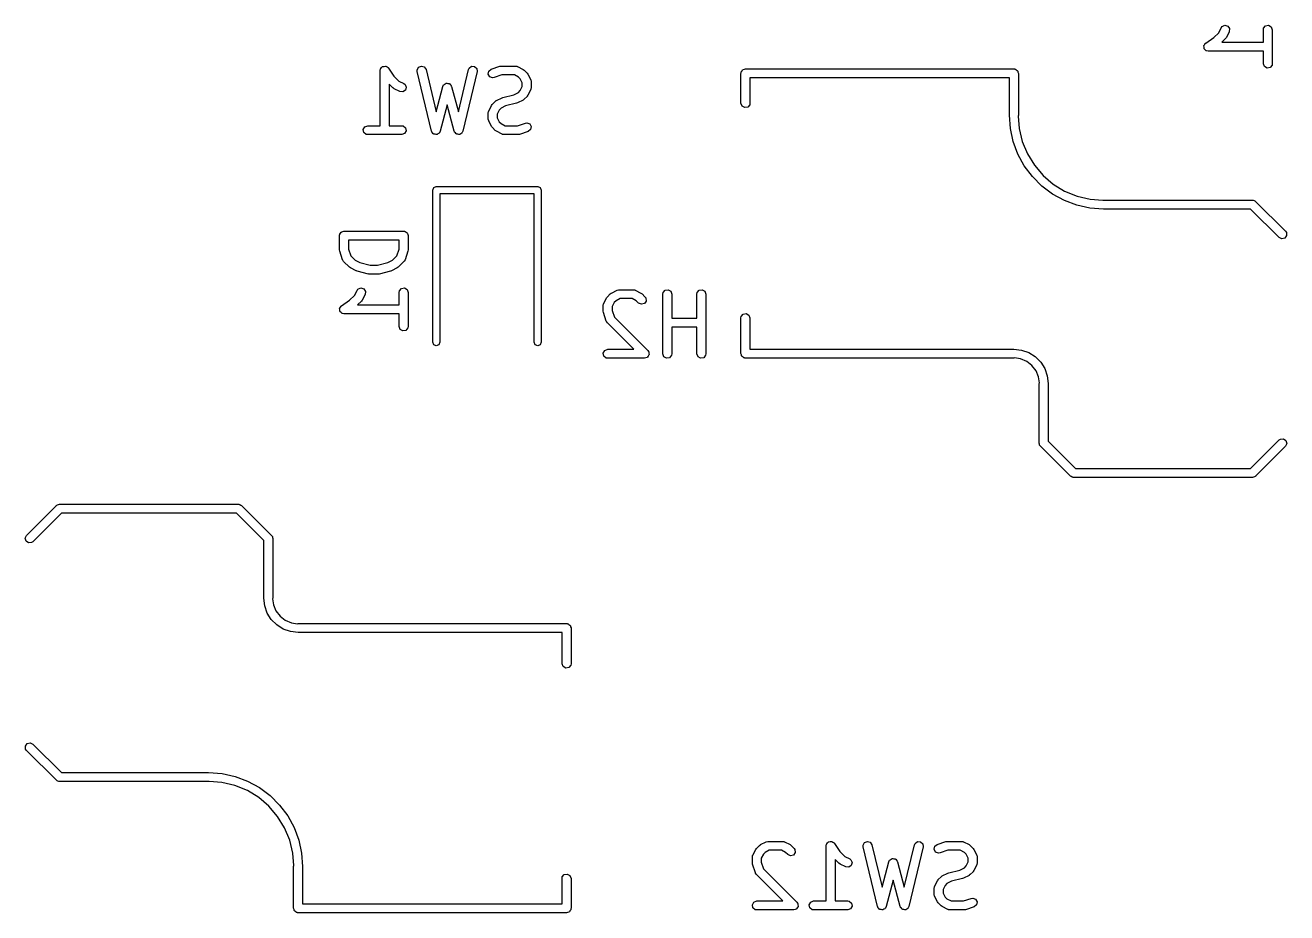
# Model space of a CAD drawing. Extents: x 3.18 to 5.53, y -3.25 to -0.52.
# Drawn here: x 3.181 to 4.014, y -1.533 to -0.948 of the extents above; entities that cross this region are included whole.
import ezdxf

# ---------------------------------------------------------------- set-up
doc = ezdxf.new("R2010")
doc.units = 0
doc.header["$MEASUREMENT"] = 0
doc.layers.add('BLACK', color=7, linetype='CONTINUOUS')

msp = doc.modelspace()

# ---------------------------------------------------------------- linework, layer by layer
at = {"layer": 'BLACK', "linetype": 'CONTINUOUS'}
for p, q in [((3.96885, -0.952507), (3.97051, -0.949186)), ((3.97051, -0.949186), (3.97112, -0.948362)), ((3.97112, -0.948362), (3.97298, -0.947559)), ((3.97298, -0.947559), (3.97491, -0.948135)), ((3.97491, -0.948135), (3.97603, -0.94982)), ((3.9985, -0.949496), (3.9998, -0.947949)), ((3.9998, -0.947949), (4.00179, -0.947598)), ((4.00179, -0.947598), (4.00354, -0.948608)), ((4.00354, -0.948608), (4.00423, -0.950506)), ((3.96027, -0.959298), (3.96565, -0.955711)), ((3.96565, -0.955711), (3.96885, -0.952507)), ((3.97337, -0.956344), (3.97091, -0.958802)), ((3.97339, -0.956285), (3.97337, -0.956344)), ((3.97392, -0.955576), (3.97339, -0.956285)), ((3.97579, -0.951827), (3.97392, -0.955576)), ((3.97603, -0.94982), (3.97579, -0.951827)), ((3.99832, -0.950506), (3.9985, -0.949496)), ((3.99832, -0.958802), (3.99832, -0.950506)), ((4.00423, -0.950506), (4.00423, -0.973003)), ((3.959, -0.961242), (3.95908, -0.961095)), ((3.95915, -0.962086), (3.959, -0.961242)), ((3.95907, -0.960926), (3.95958, -0.960235)), ((3.95908, -0.961095), (3.95907, -0.960926)), ((3.9592, -0.962941), (3.95915, -0.962086)), ((3.95932, -0.963064), (3.9592, -0.962941)), ((3.95935, -0.963231), (3.95932, -0.963064)), ((3.96, -0.963782), (3.95935, -0.963231)), ((3.95958, -0.960235), (3.96001, -0.959493)), ((3.9606, -0.964402), (3.96, -0.963782)), ((3.96001, -0.959493), (3.96017, -0.959435)), ((3.96017, -0.959435), (3.96027, -0.959298)), ((3.96076, -0.96442), (3.9606, -0.964402)), ((3.96089, -0.964529), (3.96076, -0.96442)), ((3.9619, -0.964708), (3.96089, -0.964529)), ((3.99832, -0.964708), (3.9619, -0.964708)), ((3.97091, -0.958802), (3.99832, -0.958802)), ((3.99832, -0.973003), (3.99832, -0.964708)), ((3.99901, -0.974901), (3.99832, -0.973003)), ((4.00405, -0.974013), (4.00275, -0.975561)), ((4.00423, -0.973003), (4.00405, -0.974013)), ((3.41545, -0.977455), (3.41562, -0.976446)), ((3.41545, -1.01387), (3.41545, -0.977455)), ((3.41562, -0.976446), (3.41573, -0.976316)), ((3.41573, -0.976316), (3.41575, -0.976147)), ((3.41575, -0.976147), (3.41637, -0.975555)), ((3.41637, -0.975555), (3.41692, -0.974898)), ((3.41692, -0.974898), (3.41709, -0.974869)), ((3.41709, -0.974869), (3.41721, -0.974752)), ((3.41721, -0.974752), (3.41807, -0.974696)), ((3.41807, -0.974696), (3.41891, -0.974548)), ((3.41891, -0.974548), (3.41906, -0.974632)), ((3.41906, -0.974632), (3.41923, -0.974622)), ((3.41923, -0.974622), (3.41992, -0.975129)), ((3.41992, -0.975129), (3.42066, -0.975557)), ((3.42066, -0.975557), (3.42072, -0.975717)), ((3.42072, -0.975717), (3.42086, -0.975818)), ((3.42086, -0.975818), (3.42444, -0.981199)), ((3.42444, -0.981199), (3.42765, -0.984403)), ((3.43984, -0.977116), (3.44074, -0.97531)), ((3.4399, -0.978139), (3.43984, -0.977116)), ((3.44927, -1.01751), (3.4399, -0.978139)), ((3.44074, -0.97531), (3.4426, -0.974508)), ((3.4426, -0.974508), (3.44453, -0.975085)), ((3.44453, -0.975085), (3.44564, -0.976772)), ((3.44564, -0.976772), (3.45231, -1.00476)), ((3.46698, -1.00476), (3.47364, -0.976772)), ((3.47939, -0.978139), (3.47002, -1.01751)), ((3.47364, -0.976772), (3.47405, -0.97583)), ((3.47405, -0.97583), (3.47567, -0.974626)), ((3.47567, -0.974626), (3.47769, -0.974745)), ((3.47769, -0.974745), (3.47916, -0.976133)), ((3.47916, -0.976133), (3.47939, -0.978139)), ((3.48672, -0.979763), (3.48712, -0.977785)), ((3.48768, -0.98154), (3.48672, -0.979763)), ((3.48712, -0.977785), (3.48871, -0.976529)), ((3.48956, -0.982282), (3.48768, -0.98154)), ((3.48871, -0.976529), (3.49433, -0.974654)), ((3.49057, -0.982131), (3.48956, -0.982282)), ((3.49574, -0.980408), (3.49057, -0.982131)), ((3.49433, -0.974654), (3.4952, -0.974525)), ((3.4952, -0.974525), (3.49526, -0.974503)), ((3.49526, -0.974503), (3.50464, -0.974503)), ((3.50394, -0.980408), (3.49574, -0.980408)), ((3.50664, -0.981757), (3.50394, -0.980408)), ((3.50464, -0.974503), (3.50565, -0.974681)), ((3.50565, -0.974681), (3.50578, -0.974794)), ((3.50578, -0.974794), (3.50596, -0.974814)), ((3.50596, -0.974814), (3.50971, -0.976689)), ((3.50784, -0.982954), (3.50664, -0.981757)), ((3.50971, -0.976689), (3.51042, -0.977215)), ((3.51042, -0.977215), (3.51048, -0.977242)), ((3.51048, -0.977242), (3.51235, -0.979117)), ((3.51235, -0.979117), (3.51286, -0.97984)), ((3.51286, -0.97984), (3.5129, -0.979885)), ((3.5129, -0.979885), (3.51478, -0.983634)), ((3.65354, -0.97933), (3.65361, -0.978947)), ((3.65354, -0.999015), (3.65354, -0.97933)), ((3.65359, -0.978818), (3.65365, -0.978704)), ((3.65361, -0.978947), (3.65359, -0.978818)), ((3.65365, -0.978704), (3.65372, -0.97832)), ((3.65372, -0.97832), (3.65421, -0.977733)), ((3.65421, -0.977733), (3.6546, -0.977068)), ((3.6546, -0.977068), (3.65485, -0.976977)), ((3.65485, -0.976977), (3.65502, -0.976773)), ((3.65502, -0.976773), (3.65577, -0.97664)), ((3.65577, -0.97664), (3.65649, -0.976378)), ((3.65649, -0.976378), (3.83366, -0.976378)), ((3.83071, -0.982283), (3.65945, -0.982283)), ((3.65945, -0.982283), (3.65945, -0.999015)), ((3.83071, -1.00689), (3.83071, -0.982283)), ((3.83366, -0.976378), (3.83404, -0.976445)), ((3.83404, -0.976445), (3.83417, -0.976422)), ((3.83417, -0.976422), (3.83429, -0.976488)), ((3.83429, -0.976488), (3.83467, -0.976556)), ((3.83467, -0.976556), (3.83526, -0.977049)), ((3.83526, -0.977049), (3.83592, -0.977432)), ((3.83592, -0.977432), (3.83601, -0.977683)), ((3.83601, -0.977683), (3.83622, -0.977854)), ((3.83622, -0.977854), (3.83635, -0.978609)), ((3.83635, -0.978609), (3.83661, -0.97933)), ((3.83661, -0.97933), (3.83661, -1.00689)), ((4.00076, -0.975911), (3.99901, -0.974901)), ((4.00275, -0.975561), (4.00076, -0.975911)), ((3.42381, -0.988917), (3.42135, -0.986459)), ((3.42135, -0.986459), (3.42135, -1.01387)), ((3.42387, -0.988944), (3.42381, -0.988917)), ((3.42458, -0.98947), (3.42387, -0.988944)), ((3.42833, -0.991345), (3.42458, -0.98947)), ((3.42765, -0.984403), (3.43097, -0.986063)), ((3.43202, -0.990463), (3.43033, -0.991576)), ((3.43097, -0.986063), (3.43179, -0.986674)), ((3.43179, -0.986674), (3.4326, -0.988527)), ((3.4326, -0.988527), (3.43202, -0.990463)), ((3.45231, -1.00476), (3.45679, -0.987943)), ((3.45679, -0.987943), (3.45722, -0.987013)), ((3.45722, -0.987013), (3.45744, -0.986858)), ((3.45744, -0.986858), (3.45756, -0.986614)), ((3.45756, -0.986614), (3.45825, -0.986292)), ((3.45825, -0.986292), (3.45888, -0.985853)), ((3.45888, -0.985853), (3.45915, -0.985876)), ((3.45915, -0.985876), (3.45939, -0.985762)), ((3.45939, -0.985762), (3.46013, -0.985961)), ((3.46013, -0.985961), (3.46089, -0.986026)), ((3.46089, -0.986026), (3.46108, -0.986217)), ((3.46108, -0.986217), (3.46134, -0.986287)), ((3.46134, -0.986287), (3.46178, -0.986913)), ((3.46178, -0.986913), (3.46232, -0.987453)), ((3.46232, -0.987453), (3.46234, -0.987722)), ((3.46234, -0.987722), (3.4625, -0.987943)), ((3.4625, -0.987943), (3.46698, -1.00476)), ((3.50664, -0.991902), (3.50784, -0.990705)), ((3.50918, -0.985652), (3.50784, -0.982954)), ((3.50784, -0.990705), (3.50918, -0.988007)), ((3.50918, -0.988007), (3.50918, -0.985652)), ((3.51478, -0.990025), (3.5129, -0.993774)), ((3.51478, -0.983634), (3.51507, -0.984617)), ((3.5148, -0.989849), (3.51478, -0.990025)), ((3.51491, -0.989714), (3.5148, -0.989849)), ((3.51509, -0.988704), (3.51491, -0.989714)), ((3.51507, -0.984617), (3.51503, -0.984789)), ((3.51503, -0.984789), (3.51509, -0.984955)), ((3.51509, -0.984955), (3.51509, -0.988704)), ((3.43033, -0.991576), (3.42833, -0.991345)), ((3.48943, -0.99974), (3.4913, -0.997865)), ((3.4913, -0.997865), (3.49203, -0.997358)), ((3.49203, -0.997358), (3.49207, -0.997312)), ((3.49207, -0.997312), (3.49582, -0.995437)), ((3.49582, -0.995437), (3.49631, -0.995292)), ((3.49631, -0.995292), (3.49642, -0.995213)), ((3.49642, -0.995213), (3.50361, -0.993417)), ((3.50535, -0.999068), (3.49817, -1.00086)), ((3.50361, -0.993417), (3.50664, -0.991902)), ((3.50547, -0.998989), (3.50535, -0.999068)), ((3.50596, -0.998844), (3.50547, -0.998989)), ((3.50971, -0.996969), (3.50596, -0.998844)), ((3.50975, -0.996923), (3.50971, -0.996969)), ((3.51048, -0.996416), (3.50975, -0.996923)), ((3.51235, -0.994542), (3.51048, -0.996416)), ((3.51238, -0.994483), (3.51235, -0.994542)), ((3.5129, -0.993774), (3.51238, -0.994483)), ((3.65423, -1.00091), (3.65354, -0.999015)), ((3.65945, -0.999015), (3.65927, -1.00003)), ((3.45964, -1.00016), (3.455, -1.01759)), ((3.46429, -1.01759), (3.45964, -1.00016)), ((3.48669, -1.00558), (3.48687, -1.00457)), ((3.48669, -1.00933), (3.48669, -1.00558)), ((3.48687, -1.00457), (3.48698, -1.00443)), ((3.48698, -1.00443), (3.487, -1.00426)), ((3.487, -1.00426), (3.48887, -1.00051)), ((3.48887, -1.00051), (3.4894, -0.999798)), ((3.4894, -0.999798), (3.48943, -0.99974)), ((3.49394, -1.00358), (3.49259, -1.00627)), ((3.49259, -1.00627), (3.49259, -1.00863)), ((3.49514, -1.00238), (3.49394, -1.00358)), ((3.49817, -1.00086), (3.49514, -1.00238)), ((3.65598, -1.00192), (3.65423, -1.00091)), ((3.65797, -1.00157), (3.65598, -1.00192)), ((3.65927, -1.00003), (3.65797, -1.00157)), ((3.83071, -1.0069), (3.83071, -1.00689)), ((3.83071, -1.00689), (3.83071, -1.00689)), ((3.83134, -1.01571), (3.83071, -1.0069)), ((3.83661, -1.00689), (3.83649, -1.00756)), ((3.40424, -1.01631), (3.40525, -1.01456)), ((3.40525, -1.01456), (3.40715, -1.01387)), ((3.40715, -1.01387), (3.41545, -1.01387)), ((3.42135, -1.01387), (3.42965, -1.01387)), ((3.42965, -1.01387), (3.43066, -1.01405)), ((3.43066, -1.01405), (3.43221, -1.01535)), ((3.43221, -1.01535), (3.43256, -1.01734)), ((3.48675, -1.00949), (3.48669, -1.00933)), ((3.48671, -1.00966), (3.48675, -1.00949)), ((3.487, -1.01065), (3.48671, -1.00966)), ((3.48887, -1.0144), (3.487, -1.01065)), ((3.48892, -1.01444), (3.48887, -1.0144)), ((3.48943, -1.01516), (3.48892, -1.01444)), ((3.4913, -1.01704), (3.48943, -1.01516)), ((3.49259, -1.00863), (3.49394, -1.01133)), ((3.49394, -1.01133), (3.49514, -1.01252)), ((3.49514, -1.01252), (3.49784, -1.01387)), ((3.49784, -1.01387), (3.50603, -1.01387)), ((3.50603, -1.01387), (3.5112, -1.01215)), ((3.5112, -1.01215), (3.51222, -1.012)), ((3.51222, -1.012), (3.5141, -1.01274)), ((3.5141, -1.01274), (3.51506, -1.01452)), ((3.51506, -1.01452), (3.51465, -1.0165)), ((3.83322, -1.02436), (3.83134, -1.01571)), ((3.83649, -1.00756), (3.83713, -1.01569)), ((3.83713, -1.01569), (3.8392, -1.02428)), ((3.40459, -1.0183), (3.40424, -1.01631)), ((3.40614, -1.0196), (3.40459, -1.0183)), ((3.40715, -1.01978), (3.40614, -1.0196)), ((3.42965, -1.01978), (3.40715, -1.01978)), ((3.43155, -1.01909), (3.42965, -1.01978)), ((3.43256, -1.01734), (3.43155, -1.01909)), ((3.44944, -1.01777), (3.44927, -1.01751)), ((3.44947, -1.01808), (3.44944, -1.01777)), ((3.44998, -1.01859), (3.44947, -1.01808)), ((3.45038, -1.0192), (3.44998, -1.01859)), ((3.45068, -1.01928), (3.45038, -1.0192)), ((3.4509, -1.0195), (3.45068, -1.01928)), ((3.45162, -1.01957), (3.4509, -1.0195)), ((3.45232, -1.01977), (3.45162, -1.01957)), ((3.4526, -1.01965), (3.45232, -1.01977)), ((3.45291, -1.01968), (3.4526, -1.01965)), ((3.45351, -1.01926), (3.45291, -1.01968)), ((3.45417, -1.01897), (3.45351, -1.01926)), ((3.45431, -1.01869), (3.45417, -1.01897)), ((3.45457, -1.01852), (3.45431, -1.01869)), ((3.455, -1.01759), (3.45457, -1.01852)), ((3.46447, -1.01784), (3.46429, -1.01759)), ((3.4645, -1.01815), (3.46447, -1.01784)), ((3.46503, -1.01865), (3.4645, -1.01815)), ((3.46545, -1.01924), (3.46503, -1.01865)), ((3.46575, -1.01932), (3.46545, -1.01924)), ((3.46597, -1.01954), (3.46575, -1.01932)), ((3.4667, -1.01958), (3.46597, -1.01954)), ((3.4674, -1.01977), (3.4667, -1.01958)), ((3.46768, -1.01964), (3.4674, -1.01977)), ((3.46799, -1.01966), (3.46768, -1.01964)), ((3.46857, -1.01922), (3.46799, -1.01966)), ((3.46923, -1.01892), (3.46857, -1.01922)), ((3.46936, -1.01864), (3.46923, -1.01892)), ((3.46961, -1.01845), (3.46936, -1.01864)), ((3.47002, -1.01751), (3.46961, -1.01845)), ((3.49136, -1.01707), (3.4913, -1.01704)), ((3.49207, -1.01759), (3.49136, -1.01707)), ((3.49582, -1.01947), (3.49207, -1.01759)), ((3.49599, -1.01949), (3.49582, -1.01947)), ((3.49613, -1.0196), (3.49599, -1.01949)), ((3.49714, -1.01978), (3.49613, -1.0196)), ((3.50651, -1.01978), (3.49714, -1.01978)), ((3.50657, -1.01976), (3.50651, -1.01978)), ((3.50745, -1.01963), (3.50657, -1.01976)), ((3.51307, -1.01775), (3.50745, -1.01963)), ((3.51465, -1.0165), (3.51307, -1.01775)), ((3.83631, -1.03265), (3.83322, -1.02436)), ((3.8392, -1.02428), (3.84257, -1.03244)), ((3.84257, -1.03244), (3.84719, -1.03997)), ((3.84055, -1.04041), (3.83631, -1.03265)), ((3.84585, -1.0475), (3.84055, -1.04041)), ((3.84719, -1.03997), (3.85292, -1.04668)), ((3.85211, -1.05375), (3.84585, -1.0475)), ((3.85292, -1.04668), (3.85964, -1.05242)), ((3.45006, -1.05643), (3.45076, -1.05476)), ((3.45006, -1.15682), (3.45006, -1.05643)), ((3.45076, -1.05476), (3.45243, -1.05407)), ((3.45243, -1.05407), (3.51936, -1.05407)), ((3.51936, -1.05407), (3.52103, -1.05476)), ((3.52103, -1.05476), (3.52172, -1.05643)), ((3.52172, -1.05643), (3.52172, -1.15682)), ((3.85919, -1.05905), (3.85211, -1.05375)), ((3.85964, -1.05242), (3.86717, -1.05703)), ((3.86717, -1.05703), (3.87533, -1.06041)), ((3.51699, -1.05879), (3.45479, -1.05879)), ((3.45479, -1.05879), (3.45479, -1.15682)), ((3.51699, -1.15682), (3.51699, -1.05879)), ((3.86696, -1.06329), (3.85919, -1.05905)), ((3.87525, -1.06638), (3.86696, -1.06329)), ((3.87533, -1.06041), (3.88391, -1.06247)), ((3.88391, -1.06247), (3.89228, -1.06313)), ((3.89228, -1.06313), (3.89271, -1.06299)), ((3.89271, -1.06299), (3.89271, -1.06299)), ((3.89271, -1.06299), (3.99114, -1.06299)), ((3.99114, -1.06299), (3.99132, -1.06302)), ((3.99132, -1.06302), (3.9914, -1.063)), ((3.9914, -1.063), (3.99151, -1.06306)), ((3.99151, -1.06306), (3.99215, -1.06317)), ((3.99215, -1.06317), (3.99264, -1.06358)), ((3.99264, -1.06358), (3.99323, -1.06386)), ((3.99323, -1.06386), (4.01291, -1.08354)), ((3.88389, -1.06827), (3.87525, -1.06638)), ((3.89271, -1.0689), (3.88389, -1.06827)), ((3.98992, -1.0689), (3.89271, -1.0689)), ((4.00874, -1.08772), (3.98992, -1.0689)), ((3.38854, -1.08643), (3.38861, -1.08604)), ((3.38854, -1.0958), (3.38854, -1.08643)), ((3.38859, -1.08591), (3.38865, -1.0858)), ((3.38861, -1.08604), (3.38859, -1.08591)), ((3.38865, -1.0858), (3.38872, -1.08542)), ((3.38872, -1.08542), (3.38921, -1.08483)), ((3.38921, -1.08483), (3.3896, -1.08416)), ((3.3896, -1.08416), (3.38985, -1.08407)), ((3.38985, -1.08407), (3.39002, -1.08387)), ((3.39002, -1.08387), (3.39078, -1.08374)), ((3.39078, -1.08374), (3.3915, -1.08347)), ((3.3915, -1.08347), (3.43087, -1.08347)), ((3.39445, -1.08938), (3.39445, -1.09532)), ((3.42791, -1.08938), (3.39445, -1.08938)), ((3.42791, -1.09532), (3.42791, -1.08938)), ((3.43087, -1.08347), (3.43125, -1.08354)), ((3.43125, -1.08354), (3.43138, -1.08352)), ((3.43138, -1.08352), (3.43149, -1.08358)), ((3.43149, -1.08358), (3.43188, -1.08365)), ((3.43188, -1.08365), (3.43246, -1.08414)), ((3.43246, -1.08414), (3.43313, -1.08453)), ((3.43313, -1.08453), (3.43322, -1.08478)), ((3.43322, -1.08478), (3.43342, -1.08495)), ((3.43342, -1.08495), (3.43356, -1.08571)), ((3.43356, -1.08571), (3.43382, -1.08643)), ((3.43382, -1.08643), (3.43382, -1.0958)), ((4.01057, -1.08857), (4.00874, -1.08772)), ((4.01252, -1.08805), (4.01057, -1.08857)), ((4.01368, -1.08639), (4.01252, -1.08805)), ((4.01291, -1.08354), (4.0135, -1.08438)), ((4.0135, -1.08438), (4.01368, -1.08639)), ((3.38857, -1.09586), (3.38854, -1.0958)), ((3.3887, -1.09673), (3.38857, -1.09586)), ((3.39057, -1.10236), (3.3887, -1.09673)), ((3.39445, -1.09532), (3.39595, -1.09983)), ((3.42641, -1.09983), (3.42791, -1.09532)), ((3.43367, -1.09673), (3.43179, -1.10236)), ((3.43382, -1.0958), (3.43367, -1.09667)), ((3.43367, -1.09667), (3.43367, -1.09673)), ((3.39068, -1.1025), (3.39057, -1.10236)), ((3.39069, -1.10267), (3.39068, -1.1025)), ((3.39128, -1.10351), (3.39069, -1.10267)), ((3.39503, -1.10726), (3.39128, -1.10351)), ((3.39509, -1.10729), (3.39503, -1.10726)), ((3.3958, -1.10781), (3.39509, -1.10729)), ((3.39595, -1.09983), (3.39887, -1.10275)), ((3.39887, -1.10275), (3.4019, -1.10426)), ((3.4019, -1.10426), (3.40873, -1.10597)), ((3.40873, -1.10597), (3.41363, -1.10597)), ((3.41363, -1.10597), (3.42046, -1.10426)), ((3.42046, -1.10426), (3.42349, -1.10275)), ((3.42349, -1.10275), (3.42641, -1.09983)), ((3.42733, -1.10726), (3.42661, -1.10777)), ((3.43108, -1.10351), (3.42733, -1.10726)), ((3.43115, -1.10335), (3.43108, -1.10351)), ((3.4313, -1.10326), (3.43115, -1.10335)), ((3.43179, -1.10236), (3.4313, -1.10326)), ((3.39955, -1.10969), (3.3958, -1.10781)), ((3.39969, -1.10971), (3.39955, -1.10969)), ((3.40015, -1.10991), (3.39969, -1.10971)), ((3.40765, -1.11179), (3.40015, -1.10991)), ((3.40779, -1.11177), (3.40765, -1.11179)), ((3.40837, -1.11188), (3.40779, -1.11177)), ((3.41399, -1.11188), (3.40837, -1.11188)), ((3.41412, -1.11183), (3.41399, -1.11188)), ((3.41471, -1.11179), (3.41412, -1.11183)), ((3.42221, -1.10991), (3.41471, -1.11179)), ((3.42232, -1.10983), (3.42221, -1.10991)), ((3.42281, -1.10969), (3.42232, -1.10983)), ((3.42656, -1.10781), (3.42281, -1.10969)), ((3.42661, -1.10777), (3.42656, -1.10781)), ((3.39844, -1.12592), (3.4001, -1.1226)), ((3.4001, -1.1226), (3.40071, -1.12178)), ((3.40071, -1.12178), (3.40257, -1.12097)), ((3.40257, -1.12097), (3.4045, -1.12155)), ((3.4045, -1.12155), (3.40562, -1.12324)), ((3.40562, -1.12324), (3.40539, -1.12524)), ((3.42791, -1.12392), (3.42809, -1.12291)), ((3.42791, -1.13222), (3.42791, -1.12392)), ((3.42809, -1.12291), (3.42939, -1.12136)), ((3.42939, -1.12136), (3.43138, -1.12101)), ((3.43138, -1.12101), (3.43313, -1.12202)), ((3.43313, -1.12202), (3.43382, -1.12392)), ((3.43382, -1.12392), (3.43382, -1.14642)), ((3.568, -1.12433), (3.57175, -1.12245)), ((3.57175, -1.12245), (3.57273, -1.12216)), ((3.57273, -1.12216), (3.5729, -1.1222)), ((3.5729, -1.1222), (3.57307, -1.12214)), ((3.57307, -1.12214), (3.58244, -1.12214)), ((3.58244, -1.12214), (3.58345, -1.12232)), ((3.58345, -1.12232), (3.58359, -1.12243)), ((3.58359, -1.12243), (3.58376, -1.12245)), ((3.58376, -1.12245), (3.58751, -1.12433)), ((3.60199, -1.12509), (3.60216, -1.12408)), ((3.60216, -1.12408), (3.60346, -1.12254)), ((3.60346, -1.12254), (3.60545, -1.12219)), ((3.60545, -1.12219), (3.6072, -1.1232)), ((3.6072, -1.1232), (3.60789, -1.12509)), ((3.62448, -1.12509), (3.62466, -1.12408)), ((3.62466, -1.12408), (3.62596, -1.12254)), ((3.62596, -1.12254), (3.62795, -1.12219)), ((3.62795, -1.12219), (3.6297, -1.1232)), ((3.6297, -1.1232), (3.63039, -1.12509)), ((3.38986, -1.13271), (3.39524, -1.12913)), ((3.39524, -1.12913), (3.39844, -1.12592)), ((3.40296, -1.12976), (3.4005, -1.13222)), ((3.4005, -1.13222), (3.42791, -1.13222)), ((3.40299, -1.1297), (3.40296, -1.12976)), ((3.40351, -1.12899), (3.40299, -1.1297)), ((3.40539, -1.12524), (3.40351, -1.12899)), ((3.56262, -1.13259), (3.56279, -1.13158)), ((3.56279, -1.13158), (3.56291, -1.13145)), ((3.56291, -1.13145), (3.56293, -1.13127)), ((3.56293, -1.13127), (3.5648, -1.12752)), ((3.5648, -1.12752), (3.56533, -1.12681)), ((3.56533, -1.12681), (3.56536, -1.12675)), ((3.56536, -1.12675), (3.56723, -1.12488)), ((3.56723, -1.12488), (3.56795, -1.12437)), ((3.56795, -1.12437), (3.568, -1.12433)), ((3.56987, -1.13059), (3.56852, -1.13329)), ((3.57107, -1.12939), (3.56987, -1.13059)), ((3.57376, -1.12805), (3.57107, -1.12939)), ((3.58174, -1.12805), (3.57376, -1.12805)), ((3.58444, -1.12939), (3.58174, -1.12805)), ((3.58598, -1.13093), (3.58444, -1.12939)), ((3.58781, -1.13178), (3.58598, -1.13093)), ((3.58751, -1.12433), (3.58822, -1.12485)), ((3.58976, -1.13126), (3.58781, -1.13178)), ((3.58822, -1.12485), (3.58828, -1.12488)), ((3.58828, -1.12488), (3.59015, -1.12675)), ((3.59092, -1.12961), (3.58976, -1.13126)), ((3.59015, -1.12675), (3.59074, -1.12759)), ((3.59074, -1.12759), (3.59092, -1.12961)), ((3.60199, -1.16446), (3.60199, -1.12509)), ((3.60789, -1.12509), (3.60789, -1.14089)), ((3.62448, -1.14089), (3.62448, -1.12509)), ((3.63039, -1.12509), (3.63039, -1.16446)), ((3.38859, -1.13466), (3.38867, -1.13451)), ((3.38874, -1.1355), (3.38859, -1.13466)), ((3.38866, -1.13434), (3.38917, -1.13365)), ((3.38867, -1.13451), (3.38866, -1.13434)), ((3.38879, -1.13636), (3.38874, -1.1355)), ((3.38891, -1.13648), (3.38879, -1.13636)), ((3.38894, -1.13665), (3.38891, -1.13648)), ((3.3896, -1.1372), (3.38894, -1.13665)), ((3.38917, -1.13365), (3.3896, -1.13291)), ((3.3896, -1.13291), (3.38976, -1.13285)), ((3.39019, -1.13782), (3.3896, -1.1372)), ((3.38976, -1.13285), (3.38986, -1.13271)), ((3.39036, -1.13784), (3.39019, -1.13782)), ((3.39049, -1.13794), (3.39036, -1.13784)), ((3.3915, -1.13812), (3.39049, -1.13794)), ((3.42791, -1.13812), (3.3915, -1.13812)), ((3.42791, -1.14642), (3.42791, -1.13812)), ((3.56262, -1.13634), (3.56262, -1.13259)), ((3.56264, -1.1364), (3.56262, -1.13634)), ((3.56277, -1.13728), (3.56264, -1.1364)), ((3.56464, -1.1429), (3.56277, -1.13728)), ((3.56852, -1.13329), (3.56852, -1.13586)), ((3.56852, -1.13586), (3.57002, -1.14037)), ((3.57002, -1.14037), (3.59203, -1.16238)), ((3.65354, -1.14075), (3.65372, -1.13974)), ((3.65372, -1.13974), (3.65502, -1.13819)), ((3.65502, -1.13819), (3.65701, -1.13784)), ((3.65701, -1.13784), (3.65876, -1.13885)), ((3.65876, -1.13885), (3.65945, -1.14075)), ((3.4286, -1.14832), (3.42791, -1.14642)), ((3.43035, -1.14933), (3.4286, -1.14832)), ((3.43234, -1.14898), (3.43035, -1.14933)), ((3.43364, -1.14743), (3.43234, -1.14898)), ((3.43382, -1.14642), (3.43364, -1.14743)), ((3.56475, -1.14304), (3.56464, -1.1429)), ((3.56477, -1.14321), (3.56475, -1.14304)), ((3.56536, -1.14405), (3.56477, -1.14321)), ((3.58281, -1.16151), (3.56536, -1.14405)), ((3.60789, -1.14089), (3.62448, -1.14089)), ((3.62448, -1.14679), (3.60789, -1.14679)), ((3.60789, -1.14679), (3.60789, -1.16446)), ((3.62448, -1.16446), (3.62448, -1.14679)), ((3.65354, -1.16437), (3.65354, -1.14075)), ((3.65945, -1.14075), (3.65945, -1.16142)), ((3.45076, -1.15849), (3.45006, -1.15682)), ((3.45479, -1.15682), (3.4541, -1.15849)), ((3.51768, -1.15849), (3.51699, -1.15682)), ((3.52172, -1.15682), (3.52103, -1.15849)), ((3.45243, -1.15919), (3.45076, -1.15849)), ((3.4541, -1.15849), (3.45243, -1.15919)), ((3.51936, -1.15919), (3.51768, -1.15849)), ((3.52103, -1.15849), (3.51936, -1.15919)), ((3.56266, -1.16395), (3.56367, -1.1622)), ((3.56301, -1.16594), (3.56266, -1.16395)), ((3.56367, -1.1622), (3.56557, -1.16151)), ((3.56557, -1.16151), (3.58281, -1.16151)), ((3.59203, -1.16238), (3.5924, -1.1629)), ((3.59279, -1.16523), (3.59228, -1.16596)), ((3.5924, -1.1629), (3.5925, -1.16299)), ((3.5925, -1.16299), (3.59251, -1.16307)), ((3.59251, -1.16307), (3.59262, -1.16322)), ((3.59262, -1.16322), (3.59269, -1.1641)), ((3.59269, -1.1641), (3.59285, -1.16498)), ((3.59285, -1.16498), (3.59278, -1.16509)), ((3.59278, -1.16509), (3.59279, -1.16523)), ((3.60268, -1.16636), (3.60199, -1.16446)), ((3.60771, -1.16547), (3.60641, -1.16702)), ((3.60789, -1.16446), (3.60771, -1.16547)), ((3.62517, -1.16636), (3.62448, -1.16446)), ((3.63021, -1.16547), (3.62891, -1.16702)), ((3.63039, -1.16446), (3.63021, -1.16547)), ((3.6538, -1.16509), (3.65354, -1.16437)), ((3.65394, -1.16585), (3.6538, -1.16509)), ((3.65945, -1.16142), (3.83366, -1.16142)), ((3.83366, -1.16142), (3.83366, -1.16142)), ((3.83366, -1.16142), (3.8387, -1.16198)), ((3.8387, -1.16198), (3.84348, -1.16366)), ((3.84348, -1.16366), (3.84777, -1.16635)), ((3.56456, -1.16724), (3.56301, -1.16594)), ((3.56557, -1.16742), (3.56456, -1.16724)), ((3.58994, -1.16742), (3.56557, -1.16742)), ((3.59078, -1.16711), (3.58994, -1.16742)), ((3.59163, -1.16688), (3.59078, -1.16711)), ((3.59171, -1.16677), (3.59163, -1.16688)), ((3.59184, -1.16673), (3.59171, -1.16677)), ((3.59228, -1.16596), (3.59184, -1.16673)), ((3.60443, -1.16737), (3.60268, -1.16636)), ((3.60641, -1.16702), (3.60443, -1.16737)), ((3.62692, -1.16737), (3.62517, -1.16636)), ((3.62891, -1.16702), (3.62692, -1.16737)), ((3.65414, -1.16602), (3.65394, -1.16585)), ((3.65423, -1.16627), (3.65414, -1.16602)), ((3.6549, -1.16665), (3.65423, -1.16627)), ((3.65548, -1.16714), (3.6549, -1.16665)), ((3.65587, -1.16721), (3.65548, -1.16714)), ((3.65598, -1.16728), (3.65587, -1.16721)), ((3.65611, -1.16725), (3.65598, -1.16728)), ((3.65649, -1.16732), (3.65611, -1.16725)), ((3.83366, -1.16732), (3.65649, -1.16732)), ((3.83398, -1.16722), (3.83366, -1.16732)), ((3.83366, -1.16732), (3.83366, -1.16732)), ((3.83366, -1.16732), (3.83366, -1.16732)), ((3.83803, -1.16775), (3.83398, -1.16722)), ((3.8421, -1.16944), (3.83803, -1.16775)), ((3.84559, -1.17212), (3.8421, -1.16944)), ((3.84828, -1.17562), (3.84559, -1.17212)), ((3.84777, -1.16635), (3.85136, -1.16994)), ((3.85136, -1.16994), (3.85406, -1.17423)), ((3.84996, -1.17969), (3.84828, -1.17562)), ((3.85048, -1.18358), (3.84996, -1.17969)), ((3.85406, -1.17423), (3.85573, -1.17902)), ((3.85573, -1.17902), (3.8563, -1.18405)), ((3.85039, -1.18405), (3.85048, -1.18358)), ((3.85039, -1.22342), (3.85039, -1.18405)), ((3.8563, -1.18405), (3.8563, -1.18405)), ((3.8563, -1.18405), (3.8563, -1.2222)), ((3.85061, -1.22403), (3.85039, -1.22342)), ((3.8563, -1.2222), (3.87425, -1.24016)), ((3.98992, -1.24016), (4.00874, -1.22134)), ((4.00874, -1.22134), (4.00958, -1.22075)), ((4.00958, -1.22075), (4.01159, -1.22057)), ((4.01159, -1.22057), (4.01324, -1.22173)), ((4.01377, -1.22368), (4.01291, -1.22551)), ((4.01324, -1.22173), (4.01377, -1.22368)), ((3.85067, -1.22467), (3.85061, -1.22403)), ((3.85104, -1.2252), (3.85067, -1.22467)), ((3.85108, -1.22532), (3.85104, -1.2252)), ((3.85115, -1.22536), (3.85108, -1.22532)), ((3.85126, -1.22551), (3.85115, -1.22536)), ((3.87094, -1.2452), (3.85126, -1.22551)), ((4.01291, -1.22551), (3.99323, -1.2452)), ((3.87425, -1.24016), (3.98992, -1.24016)), ((3.87153, -1.24547), (3.87094, -1.2452)), ((3.87202, -1.24588), (3.87153, -1.24547)), ((3.87265, -1.246), (3.87202, -1.24588)), ((3.87277, -1.24605), (3.87265, -1.246)), ((3.87285, -1.24603), (3.87277, -1.24605)), ((3.87303, -1.24606), (3.87285, -1.24603)), ((3.99114, -1.24606), (3.87303, -1.24606)), ((3.99175, -1.24584), (3.99114, -1.24606)), ((3.99239, -1.24579), (3.99175, -1.24584)), ((3.99292, -1.24542), (3.99239, -1.24579)), ((3.99304, -1.24537), (3.99292, -1.24542)), ((3.99308, -1.2453), (3.99304, -1.24537)), ((3.99323, -1.2452), (3.99308, -1.2453)), ((3.18197, -1.28433), (3.20165, -1.26464)), ((3.20165, -1.26464), (3.2018, -1.26454)), ((3.2018, -1.26454), (3.20184, -1.26447)), ((3.20184, -1.26447), (3.20196, -1.26443)), ((3.20196, -1.26443), (3.20249, -1.26406)), ((3.20249, -1.26406), (3.20313, -1.264)), ((3.20313, -1.264), (3.20374, -1.26378)), ((3.20374, -1.26378), (3.32185, -1.26378)), ((3.32185, -1.26378), (3.32203, -1.26381)), ((3.32203, -1.26381), (3.32211, -1.26379)), ((3.32211, -1.26379), (3.32222, -1.26384)), ((3.32222, -1.26384), (3.32286, -1.26396)), ((3.32286, -1.26396), (3.32335, -1.26437)), ((3.32335, -1.26437), (3.32394, -1.26464)), ((3.32394, -1.26464), (3.34362, -1.28433)), ((3.20496, -1.26968), (3.18614, -1.2885)), ((3.32063, -1.26968), (3.20496, -1.26968)), ((3.33858, -1.28764), (3.32063, -1.26968)), ((3.18111, -1.28616), (3.18197, -1.28433)), ((3.18163, -1.28811), (3.18111, -1.28616)), ((3.18329, -1.28927), (3.18163, -1.28811)), ((3.1853, -1.28909), (3.18329, -1.28927)), ((3.18614, -1.2885), (3.1853, -1.28909)), ((3.33858, -1.32579), (3.33858, -1.28764)), ((3.34362, -1.28433), (3.34373, -1.28448)), ((3.34373, -1.28448), (3.3438, -1.28452)), ((3.3438, -1.28452), (3.34384, -1.28464)), ((3.34384, -1.28464), (3.34421, -1.28517)), ((3.34421, -1.28517), (3.34427, -1.28581)), ((3.34427, -1.28581), (3.34449, -1.28642)), ((3.34449, -1.28642), (3.34449, -1.32579)), ((3.33858, -1.3258), (3.33858, -1.32579)), ((3.33858, -1.32579), (3.33858, -1.32579)), ((3.33915, -1.33082), (3.33858, -1.3258)), ((3.34082, -1.33561), (3.33915, -1.33082)), ((3.34449, -1.32579), (3.34441, -1.32625)), ((3.34441, -1.32625), (3.34492, -1.33015)), ((3.34449, -1.32579), (3.34449, -1.32579)), ((3.34492, -1.33015), (3.34661, -1.33422)), ((3.34352, -1.3399), (3.34082, -1.33561)), ((3.34711, -1.34348), (3.34352, -1.3399)), ((3.34661, -1.33422), (3.34929, -1.33772)), ((3.34929, -1.33772), (3.35278, -1.3404)), ((3.35278, -1.3404), (3.35685, -1.34209)), ((3.3514, -1.34618), (3.34711, -1.34348)), ((3.35618, -1.34786), (3.3514, -1.34618)), ((3.36122, -1.34842), (3.35618, -1.34786)), ((3.35685, -1.34209), (3.3609, -1.34262)), ((3.3609, -1.34262), (3.36122, -1.34252)), ((3.36122, -1.34252), (3.36122, -1.34252)), ((3.36122, -1.34252), (3.53838, -1.34252)), ((3.53543, -1.34842), (3.36122, -1.34842)), ((3.36122, -1.34842), (3.36122, -1.34842)), ((3.36122, -1.34842), (3.36122, -1.34842)), ((3.53543, -1.36909), (3.53543, -1.34842)), ((3.53838, -1.34252), (3.53877, -1.34259)), ((3.53877, -1.34259), (3.5389, -1.34256)), ((3.5389, -1.34256), (3.53901, -1.34263)), ((3.53901, -1.34263), (3.53939, -1.3427)), ((3.53939, -1.3427), (3.53998, -1.34319)), ((3.53998, -1.34319), (3.54065, -1.34357)), ((3.54065, -1.34357), (3.54074, -1.34382)), ((3.54074, -1.34382), (3.54094, -1.344)), ((3.54094, -1.344), (3.54107, -1.34475)), ((3.54107, -1.34475), (3.54134, -1.34547)), ((3.54134, -1.34547), (3.54134, -1.36909)), ((3.53612, -1.37099), (3.53543, -1.36909)), ((3.53787, -1.372), (3.53612, -1.37099)), ((3.53986, -1.37165), (3.53787, -1.372)), ((3.54116, -1.3701), (3.53986, -1.37165)), ((3.54134, -1.36909), (3.54116, -1.3701)), ((3.1812, -1.42345), (3.18236, -1.42179)), ((3.18138, -1.42546), (3.1812, -1.42345)), ((3.18236, -1.42179), (3.18431, -1.42127)), ((3.18431, -1.42127), (3.18614, -1.42212)), ((3.18614, -1.42212), (3.20496, -1.44094)), ((3.18197, -1.4263), (3.18138, -1.42546)), ((3.20165, -1.44598), (3.18197, -1.4263)), ((3.20223, -1.44626), (3.20165, -1.44598)), ((3.20273, -1.44667), (3.20223, -1.44626)), ((3.20336, -1.44678), (3.20273, -1.44667)), ((3.20348, -1.44684), (3.20336, -1.44678)), ((3.20356, -1.44682), (3.20348, -1.44684)), ((3.20374, -1.44685), (3.20356, -1.44682)), ((3.30216, -1.44685), (3.20374, -1.44685)), ((3.20496, -1.44094), (3.30216, -1.44094)), ((3.30216, -1.44094), (3.31099, -1.44158)), ((3.30259, -1.44671), (3.30216, -1.44685)), ((3.31097, -1.44737), (3.30259, -1.44671)), ((3.31955, -1.44943), (3.31097, -1.44737)), ((3.31099, -1.44158), (3.31963, -1.44346)), ((3.31963, -1.44346), (3.32792, -1.44655)), ((3.32792, -1.44655), (3.33569, -1.45079)), ((3.32771, -1.45281), (3.31955, -1.44943)), ((3.33524, -1.45742), (3.32771, -1.45281)), ((3.33569, -1.45079), (3.34277, -1.45609)), ((3.34277, -1.45609), (3.34903, -1.46234)), ((3.34196, -1.46316), (3.33524, -1.45742)), ((3.34769, -1.46987), (3.34196, -1.46316)), ((3.34903, -1.46234), (3.35433, -1.46943)), ((3.35231, -1.4774), (3.34769, -1.46987)), ((3.35433, -1.46943), (3.35857, -1.47719)), ((3.35569, -1.48556), (3.35231, -1.4774)), ((3.35857, -1.47719), (3.36166, -1.48548)), ((3.35775, -1.49415), (3.35569, -1.48556)), ((3.36166, -1.48548), (3.36354, -1.49413)), ((3.66378, -1.49093), (3.66565, -1.48905)), ((3.66565, -1.48905), (3.66638, -1.48855)), ((3.66638, -1.48855), (3.66642, -1.4885)), ((3.66642, -1.4885), (3.67017, -1.48663)), ((3.67017, -1.48663), (3.67115, -1.48633)), ((3.67115, -1.48633), (3.67133, -1.48637)), ((3.67133, -1.48637), (3.67149, -1.48631)), ((3.67149, -1.48631), (3.68087, -1.48631)), ((3.68087, -1.48631), (3.68188, -1.48649)), ((3.68188, -1.48649), (3.68201, -1.4866)), ((3.68201, -1.4866), (3.68219, -1.48663)), ((3.68219, -1.48663), (3.68594, -1.4885)), ((3.68594, -1.4885), (3.68665, -1.48903)), ((3.68665, -1.48903), (3.6867, -1.48905)), ((3.6867, -1.48905), (3.68858, -1.49093)), ((3.70978, -1.48927), (3.70996, -1.48826)), ((3.70978, -1.52568), (3.70978, -1.48927)), ((3.70996, -1.48826), (3.71007, -1.48813)), ((3.71007, -1.48813), (3.71009, -1.48796)), ((3.71009, -1.48796), (3.71071, -1.48737)), ((3.71071, -1.48737), (3.71126, -1.48671)), ((3.71126, -1.48671), (3.71143, -1.48668)), ((3.71143, -1.48668), (3.71155, -1.48656)), ((3.71155, -1.48656), (3.71241, -1.48651)), ((3.71241, -1.48651), (3.71325, -1.48636)), ((3.71325, -1.48636), (3.7134, -1.48644)), ((3.7134, -1.48644), (3.71357, -1.48643)), ((3.71357, -1.48643), (3.71426, -1.48694)), ((3.71426, -1.48694), (3.715, -1.48737)), ((3.715, -1.48737), (3.71506, -1.48753)), ((3.71506, -1.48753), (3.71519, -1.48763)), ((3.71519, -1.48763), (3.71878, -1.49301)), ((3.73418, -1.48893), (3.73508, -1.48712)), ((3.73424, -1.48995), (3.73418, -1.48893)), ((3.74361, -1.52932), (3.73424, -1.48995)), ((3.73508, -1.48712), (3.73693, -1.48632)), ((3.73693, -1.48632), (3.73887, -1.4869)), ((3.73887, -1.4869), (3.73998, -1.48858)), ((3.73998, -1.48858), (3.74665, -1.51657)), ((3.76132, -1.51657), (3.76798, -1.48858)), ((3.77373, -1.48995), (3.76435, -1.52932)), ((3.76798, -1.48858), (3.76839, -1.48764)), ((3.76839, -1.48764), (3.77001, -1.48644)), ((3.77001, -1.48644), (3.77203, -1.48656)), ((3.77203, -1.48656), (3.77349, -1.48794)), ((3.77349, -1.48794), (3.77373, -1.48995)), ((3.78106, -1.49157), (3.78146, -1.4896)), ((3.78146, -1.4896), (3.78304, -1.48834)), ((3.78304, -1.48834), (3.78867, -1.48646)), ((3.78867, -1.48646), (3.78954, -1.48634)), ((3.78954, -1.48634), (3.7896, -1.48631)), ((3.7896, -1.48631), (3.79898, -1.48631)), ((3.79898, -1.48631), (3.79999, -1.48649)), ((3.79999, -1.48649), (3.80012, -1.4866)), ((3.80012, -1.4866), (3.8003, -1.48663)), ((3.8003, -1.48663), (3.80405, -1.4885)), ((3.80405, -1.4885), (3.80476, -1.48903)), ((3.80476, -1.48903), (3.80481, -1.48905)), ((3.80481, -1.48905), (3.80669, -1.49093)), ((3.35839, -1.50226), (3.35775, -1.49415)), ((3.36354, -1.49413), (3.36417, -1.50295)), ((3.66104, -1.49677), (3.66122, -1.49576)), ((3.66104, -1.50051), (3.66104, -1.49677)), ((3.66122, -1.49576), (3.66133, -1.49562)), ((3.66133, -1.49562), (3.66135, -1.49544)), ((3.66135, -1.49544), (3.66323, -1.4917)), ((3.66323, -1.4917), (3.66375, -1.49099)), ((3.66375, -1.49099), (3.66378, -1.49093)), ((3.66829, -1.49476), (3.66695, -1.49746)), ((3.66695, -1.49746), (3.66695, -1.50004)), ((3.66949, -1.49357), (3.66829, -1.49476)), ((3.67219, -1.49222), (3.66949, -1.49357)), ((3.68017, -1.49222), (3.67219, -1.49222)), ((3.68287, -1.49357), (3.68017, -1.49222)), ((3.6844, -1.4951), (3.68287, -1.49357)), ((3.68623, -1.49596), (3.6844, -1.4951)), ((3.68818, -1.49543), (3.68623, -1.49596)), ((3.68934, -1.49378), (3.68818, -1.49543)), ((3.68858, -1.49093), (3.68917, -1.49177)), ((3.68917, -1.49177), (3.68934, -1.49378)), ((3.71815, -1.50073), (3.71569, -1.49827)), ((3.71569, -1.49827), (3.71569, -1.52568)), ((3.71878, -1.49301), (3.72199, -1.49621)), ((3.72199, -1.49621), (3.72531, -1.49787)), ((3.72531, -1.49787), (3.72613, -1.49848)), ((3.72613, -1.49848), (3.72693, -1.50034)), ((3.75156, -1.49882), (3.75178, -1.49867)), ((3.75178, -1.49867), (3.7519, -1.49842)), ((3.7519, -1.49842), (3.75259, -1.4981)), ((3.75259, -1.4981), (3.75321, -1.49766)), ((3.75321, -1.49766), (3.75348, -1.49769)), ((3.75348, -1.49769), (3.75373, -1.49757)), ((3.75373, -1.49757), (3.75447, -1.49777)), ((3.75447, -1.49777), (3.75523, -1.49784)), ((3.75523, -1.49784), (3.75542, -1.49803)), ((3.75542, -1.49803), (3.75568, -1.4981)), ((3.75568, -1.4981), (3.75612, -1.49872)), ((3.75612, -1.49872), (3.75666, -1.49926)), ((3.78202, -1.49335), (3.78106, -1.49157)), ((3.7839, -1.49409), (3.78202, -1.49335)), ((3.78491, -1.49394), (3.7839, -1.49409)), ((3.79008, -1.49222), (3.78491, -1.49394)), ((3.79828, -1.49222), (3.79008, -1.49222)), ((3.80098, -1.49357), (3.79828, -1.49222)), ((3.80217, -1.49476), (3.80098, -1.49357)), ((3.80352, -1.49746), (3.80217, -1.49476)), ((3.80352, -1.49982), (3.80352, -1.49746)), ((3.80669, -1.49093), (3.80719, -1.49165)), ((3.80719, -1.49165), (3.80724, -1.4917)), ((3.80724, -1.4917), (3.80912, -1.49544)), ((3.80912, -1.49544), (3.80941, -1.49643)), ((3.80941, -1.49643), (3.80937, -1.4966)), ((3.80937, -1.4966), (3.80943, -1.49677)), ((3.80943, -1.49677), (3.80943, -1.50051)), ((3.35827, -1.50295), (3.35839, -1.50226)), ((3.35827, -1.53051), (3.35827, -1.50295)), ((3.36417, -1.50295), (3.36417, -1.50295)), ((3.36417, -1.50295), (3.36417, -1.52756)), ((3.66106, -1.50058), (3.66104, -1.50051)), ((3.66119, -1.50145), (3.66106, -1.50058)), ((3.66307, -1.50707), (3.66119, -1.50145)), ((3.66318, -1.50721), (3.66307, -1.50707)), ((3.66695, -1.50004), (3.66845, -1.50454)), ((3.66845, -1.50454), (3.69045, -1.52655)), ((3.71821, -1.50076), (3.71815, -1.50073)), ((3.71892, -1.50128), (3.71821, -1.50076)), ((3.72267, -1.50316), (3.71892, -1.50128)), ((3.72467, -1.50339), (3.72267, -1.50316)), ((3.72636, -1.50227), (3.72467, -1.50339)), ((3.72693, -1.50034), (3.72636, -1.50227)), ((3.74665, -1.51657), (3.75113, -1.49975)), ((3.75113, -1.49975), (3.75156, -1.49882)), ((3.75666, -1.49926), (3.75668, -1.49953)), ((3.75668, -1.49953), (3.75684, -1.49975)), ((3.75684, -1.49975), (3.76132, -1.51657)), ((3.79016, -1.50725), (3.79065, -1.5071)), ((3.79065, -1.5071), (3.79076, -1.50702)), ((3.79076, -1.50702), (3.79795, -1.50523)), ((3.79795, -1.50523), (3.80098, -1.50371)), ((3.80098, -1.50371), (3.80217, -1.50252)), ((3.80217, -1.50252), (3.80352, -1.49982)), ((3.80669, -1.50635), (3.80481, -1.50823)), ((3.80672, -1.50629), (3.80669, -1.50635)), ((3.80724, -1.50558), (3.80672, -1.50629)), ((3.80912, -1.50184), (3.80724, -1.50558)), ((3.80914, -1.50166), (3.80912, -1.50184)), ((3.80925, -1.50152), (3.80914, -1.50166)), ((3.80943, -1.50051), (3.80925, -1.50152)), ((3.53543, -1.51083), (3.53561, -1.50982)), ((3.53543, -1.52756), (3.53543, -1.51083)), ((3.53561, -1.50982), (3.53691, -1.50827)), ((3.53691, -1.50827), (3.5389, -1.50792)), ((3.5389, -1.50792), (3.54065, -1.50893)), ((3.54065, -1.50893), (3.54134, -1.51083)), ((3.54134, -1.51083), (3.54134, -1.53051)), ((3.66319, -1.50739), (3.66318, -1.50721)), ((3.66378, -1.50823), (3.66319, -1.50739)), ((3.68124, -1.52568), (3.66378, -1.50823)), ((3.75398, -1.51197), (3.74934, -1.5294)), ((3.75863, -1.5294), (3.75398, -1.51197)), ((3.78134, -1.51607), (3.78321, -1.51232)), ((3.78321, -1.51232), (3.78374, -1.51161)), ((3.78374, -1.51161), (3.78377, -1.51155)), ((3.78377, -1.51155), (3.78564, -1.50968)), ((3.78564, -1.50968), (3.78636, -1.50917)), ((3.78636, -1.50917), (3.78641, -1.50912)), ((3.78641, -1.50912), (3.79016, -1.50725)), ((3.78828, -1.51539), (3.78693, -1.51808)), ((3.78948, -1.51419), (3.78828, -1.51539)), ((3.79251, -1.51267), (3.78948, -1.51419)), ((3.79969, -1.51088), (3.79251, -1.51267)), ((3.79981, -1.5108), (3.79969, -1.51088)), ((3.8003, -1.51065), (3.79981, -1.5108)), ((3.80405, -1.50878), (3.8003, -1.51065)), ((3.80409, -1.50873), (3.80405, -1.50878)), ((3.80481, -1.50823), (3.80409, -1.50873)), ((3.78103, -1.51739), (3.7812, -1.51638)), ((3.78103, -1.52114), (3.78103, -1.51739)), ((3.78109, -1.5213), (3.78103, -1.52114)), ((3.78104, -1.52147), (3.78109, -1.5213)), ((3.78134, -1.52246), (3.78104, -1.52147)), ((3.7812, -1.51638), (3.78132, -1.51624)), ((3.78132, -1.51624), (3.78134, -1.51607)), ((3.78321, -1.52621), (3.78134, -1.52246)), ((3.78693, -1.51808), (3.78693, -1.52044)), ((3.78693, -1.52044), (3.78828, -1.52314)), ((3.78828, -1.52314), (3.78948, -1.52433)), ((3.35853, -1.53123), (3.35827, -1.53051)), ((3.35866, -1.53199), (3.35853, -1.53123)), ((3.35887, -1.53216), (3.35866, -1.53199)), ((3.36417, -1.52756), (3.53543, -1.52756)), ((3.54116, -1.53152), (3.54067, -1.53211)), ((3.54123, -1.53114), (3.54116, -1.53152)), ((3.54129, -1.53102), (3.54123, -1.53114)), ((3.54134, -1.53051), (3.54127, -1.53089)), ((3.54127, -1.53089), (3.54129, -1.53102)), ((3.66109, -1.52812), (3.6621, -1.52637)), ((3.66144, -1.53011), (3.66109, -1.52812)), ((3.66298, -1.53141), (3.66144, -1.53011)), ((3.6621, -1.52637), (3.66399, -1.52568)), ((3.66399, -1.53159), (3.66298, -1.53141)), ((3.66399, -1.52568), (3.68124, -1.52568)), ((3.68837, -1.53159), (3.66399, -1.53159)), ((3.6892, -1.53129), (3.68837, -1.53159)), ((3.69006, -1.53106), (3.6892, -1.53129)), ((3.69014, -1.53094), (3.69006, -1.53106)), ((3.69026, -1.5309), (3.69014, -1.53094)), ((3.69071, -1.53013), (3.69026, -1.5309)), ((3.69045, -1.52655), (3.69082, -1.52708)), ((3.69122, -1.5294), (3.69071, -1.53013)), ((3.69082, -1.52708), (3.69092, -1.52716)), ((3.69092, -1.52716), (3.69094, -1.52724)), ((3.69094, -1.52724), (3.69104, -1.52739)), ((3.69104, -1.52739), (3.69112, -1.52827)), ((3.69112, -1.52827), (3.69127, -1.52915)), ((3.69127, -1.52915), (3.69121, -1.52927)), ((3.69121, -1.52927), (3.69122, -1.5294)), ((3.69858, -1.52812), (3.69959, -1.52637)), ((3.69893, -1.53011), (3.69858, -1.52812)), ((3.70048, -1.53141), (3.69893, -1.53011)), ((3.69959, -1.52637), (3.70149, -1.52568)), ((3.70149, -1.53159), (3.70048, -1.53141)), ((3.70149, -1.52568), (3.70978, -1.52568)), ((3.72399, -1.53159), (3.70149, -1.53159)), ((3.71569, -1.52568), (3.72399, -1.52568)), ((3.72399, -1.52568), (3.725, -1.52586)), ((3.72588, -1.5309), (3.72399, -1.53159)), ((3.725, -1.52586), (3.72654, -1.52716)), ((3.72689, -1.52915), (3.72588, -1.5309)), ((3.72654, -1.52716), (3.72689, -1.52915)), ((3.74378, -1.52958), (3.74361, -1.52932)), ((3.74381, -1.52989), (3.74378, -1.52958)), ((3.74432, -1.5304), (3.74381, -1.52989)), ((3.74472, -1.53101), (3.74432, -1.5304)), ((3.74502, -1.5311), (3.74472, -1.53101)), ((3.74524, -1.53131), (3.74502, -1.5311)), ((3.74596, -1.53138), (3.74524, -1.53131)), ((3.74666, -1.53158), (3.74596, -1.53138)), ((3.74694, -1.53146), (3.74666, -1.53158)), ((3.74725, -1.53149), (3.74694, -1.53146)), ((3.74784, -1.53107), (3.74725, -1.53149)), ((3.74851, -1.53078), (3.74784, -1.53107)), ((3.74865, -1.53051), (3.74851, -1.53078)), ((3.7489, -1.53033), (3.74865, -1.53051)), ((3.74934, -1.5294), (3.7489, -1.53033)), ((3.75881, -1.52965), (3.75863, -1.5294)), ((3.75884, -1.52996), (3.75881, -1.52965)), ((3.75937, -1.53046), (3.75884, -1.52996)), ((3.75978, -1.53105), (3.75937, -1.53046)), ((3.76008, -1.53113), (3.75978, -1.53105)), ((3.76031, -1.53135), (3.76008, -1.53113)), ((3.76103, -1.53139), (3.76031, -1.53135)), ((3.76173, -1.53158), (3.76103, -1.53139)), ((3.76202, -1.53145), (3.76173, -1.53158)), ((3.76232, -1.53147), (3.76202, -1.53145)), ((3.76291, -1.53103), (3.76232, -1.53147)), ((3.76357, -1.53073), (3.76291, -1.53103)), ((3.7637, -1.53045), (3.76357, -1.53073)), ((3.76395, -1.53026), (3.7637, -1.53045)), ((3.76435, -1.52932), (3.76395, -1.53026)), ((3.78326, -1.52625), (3.78321, -1.52621)), ((3.78377, -1.52697), (3.78326, -1.52625)), ((3.78564, -1.52885), (3.78377, -1.52697)), ((3.7857, -1.52888), (3.78564, -1.52885)), ((3.78641, -1.5294), (3.7857, -1.52888)), ((3.79016, -1.53128), (3.78641, -1.5294)), ((3.78948, -1.52433), (3.79217, -1.52568)), ((3.79033, -1.5313), (3.79016, -1.53128)), ((3.79047, -1.53141), (3.79033, -1.5313)), ((3.79148, -1.53159), (3.79047, -1.53141)), ((3.80085, -1.53159), (3.79148, -1.53159)), ((3.79217, -1.52568), (3.80037, -1.52568)), ((3.80037, -1.52568), (3.80554, -1.52396)), ((3.80091, -1.53157), (3.80085, -1.53159)), ((3.80178, -1.53144), (3.80091, -1.53157)), ((3.80741, -1.52956), (3.80178, -1.53144)), ((3.80554, -1.52396), (3.80656, -1.52381)), ((3.80656, -1.52381), (3.80843, -1.52455)), ((3.80899, -1.52831), (3.80741, -1.52956)), ((3.80843, -1.52455), (3.8094, -1.52633)), ((3.8094, -1.52633), (3.80899, -1.52831)), ((3.35896, -1.53241), (3.35887, -1.53216)), ((3.35962, -1.53279), (3.35896, -1.53241)), ((3.36021, -1.53329), (3.35962, -1.53279)), ((3.36059, -1.53335), (3.36021, -1.53329)), ((3.36071, -1.53342), (3.36059, -1.53335)), ((3.36084, -1.5334), (3.36071, -1.53342)), ((3.36122, -1.53346), (3.36084, -1.5334)), ((3.53838, -1.53346), (3.36122, -1.53346)), ((3.53911, -1.5332), (3.53838, -1.53346)), ((3.53986, -1.53307), (3.53911, -1.5332)), ((3.54003, -1.53286), (3.53986, -1.53307)), ((3.54028, -1.53277), (3.54003, -1.53286)), ((3.54067, -1.53211), (3.54028, -1.53277))]:
    msp.add_line(p, q, dxfattribs=at)

doc.saveas('drawing.dxf')
